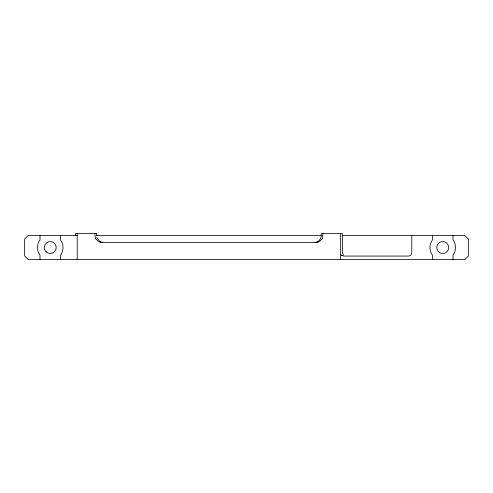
<?xml version="1.0" encoding="UTF-8"?>
<svg xmlns="http://www.w3.org/2000/svg" width="493" height="493" viewBox="0 0 493 493"><rect width="100%" height="100%" fill="white"/><g stroke="black" fill="none" stroke-linecap="round" stroke-linejoin="round"><path stroke-width="0.74" d="M96.628 235.58L96.665 233.528L75.503 233.528L75.509 235.58M322.04 238.994L322.718 237.343L322.952 233.528M322.385 238.538L319.39 241.625L316.623 242.402M315.187 242.402C319.482 242.242 321.904 237.41 321.245 233.528L342.407 233.528L342.407 252.644L343.393 255.06M77.863 235.58L28.064 235.58L24.65 238.994L24.65 256.058L28.064 259.472L464.936 259.472L468.35 256.058L468.35 238.994L464.936 235.58L342.389 235.58M96.517 235.58L322.009 235.58M100.054 242.402L317.856 242.402M101.293 242.402L98.52 241.625L95.525 238.538M102.723 242.402L99.561 241.305L96.807 237.41M340.25 254.48L341.982 255.577L344.04 256.058L408.364 256.058A3.414 3.414 0 0 0 411.778 252.644L411.778 235.58M342.08 255.602L341.489 255.06L341.982 255.577M95.876 238.994L95.192 237.343L94.902 233.528M340.645 233.528L340.688 259.472M77.21 233.528L77.222 259.472M452.993 235.58L452.993 239.844A12.8 12.8 0 0 1 452.993 255.201L452.993 259.472M432.515 235.58L432.515 239.844A12.8 12.8 0 0 0 432.515 255.201L432.515 259.472M60.485 235.58L60.485 239.844A12.8 12.8 0 0 1 60.485 255.201L60.485 259.472M40.007 235.58L40.007 239.844A12.8 12.8 0 0 0 40.007 255.201L40.007 259.472M46.022 251.75A5.971 5.971 0 0 0 56.017 249.07A5.971 5.971 0 0 0 48.702 241.755A5.971 5.971 0 0 0 46.022 251.75M438.53 251.75A5.971 5.971 0 0 0 448.519 249.07A5.971 5.971 0 0 0 441.204 241.755A5.971 5.971 0 0 0 438.53 251.75"/></g></svg>
